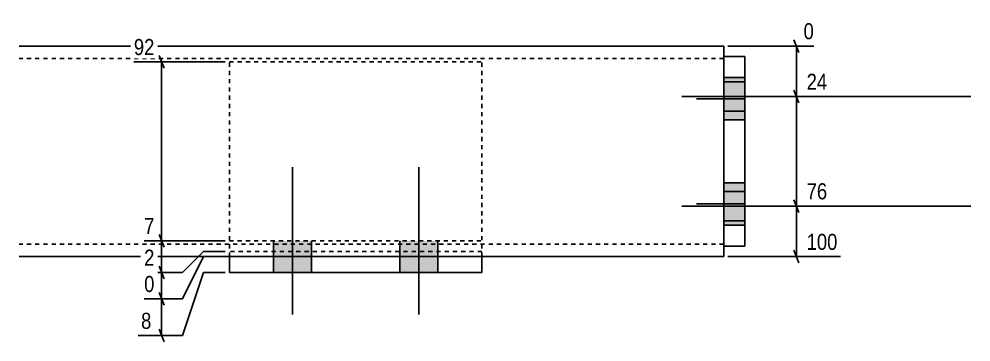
# Model space of a CAD drawing. Header units: millimetres. Extents: x -80 to 34240, y 3 to 819.
# Drawn here: x 10057.8 to 10510.3, y 4.8 to 158.1 of the extents above; entities that cross this region are included whole.
import ezdxf

# ---------------------------------------------------------------- set-up
doc = ezdxf.new("R2010")
doc.units = ezdxf.units.MM
doc.linetypes.add('DXK_LINE_DOT2', pattern=[3.9198, 1.9599, -1.9599])
doc.layers.add('MÅLSÆTNING', color=7, linetype='Continuous')
doc.layers.add('STÅL', color=7, linetype='Continuous')
doc.styles.add('Arial Narrow', font='ARIALN.TTF', dxfattribs={"height": 0.2})

msp = doc.modelspace()

# ---------------------------------------------------------------- hatches: boundary and pattern name
at = {"layer": 'STÅL', "linetype": 'Continuous'}
for points in [[(10402.76, 110.3), (10402.76, 130.3), (10392.76, 130.3), (10392.76, 110.3)], [(10392.76, 128.3), (10392.76, 114.3), (10402.76, 114.3), (10402.76, 128.3)], [(10392.76, 128.3), (10392.76, 114.3), (10402.76, 114.3), (10402.76, 128.3)], [(10402.76, 60.3), (10402.76, 80.3), (10392.76, 80.3), (10392.76, 60.3)], [(10392.76, 76.3), (10392.76, 62.3), (10402.76, 62.3), (10402.76, 76.3)], [(10392.76, 76.3), (10392.76, 62.3), (10402.76, 62.3), (10402.76, 76.3)], [(10196.77, 52.8), (10178.77, 52.8), (10178.77, 47.8), (10196.77, 47.8)], [(10256.77, 52.8), (10238.77, 52.8), (10238.77, 47.8), (10256.77, 47.8)], [(10196.77, 47.8), (10178.77, 47.8), (10178.77, 37.8), (10196.77, 37.8)], [(10256.77, 47.8), (10238.77, 47.8), (10238.77, 37.8), (10256.77, 37.8)]]:
    msp.add_hatch(color=96, dxfattribs=at).paths.add_polyline_path(points)

# ---------------------------------------------------------------- linework, layer by layer
at = {"layer": 'MÅLSÆTNING', "color": 7, "linetype": 'Continuous'}
for p, q in [((10394.76, 145.3), (10435.57, 145.3)), ((10426.1, 148.3), (10428.5, 142.3)), ((10427.3, 121.3), (10427.3, 145.3)), ((10126.71, 134.8), (10124.31, 140.8)), ((10155.77, 137.8), (10112.36, 137.8)), ((10428.5, 118.3), (10426.1, 124.3)), ((10428.5, 118.3), (10426.1, 124.3)), ((10394.76, 121.3), (10443.36, 121.3)), ((10394.76, 121.3), (10443.36, 121.3)), ((10427.3, 69.3), (10427.3, 121.3)), ((10394.76, 69.3), (10443.36, 69.3)), ((10394.76, 69.3), (10443.36, 69.3)), ((10426.1, 72.3), (10428.5, 66.3)), ((10426.1, 72.3), (10428.5, 66.3)), ((10427.3, 45.3), (10427.3, 69.3)), ((10124.31, 55.8), (10126.71, 49.8)), ((10155.77, 52.8), (10117.24, 52.8)), ((10125.51, 37.8), (10125.51, 52.8)), ((10135.51, 37.8), (10145.51, 47.8)), ((10135.51, 37.8), (10145.51, 47.8)), ((10135.51, 25.3), (10145.51, 45.3)), ((10135.51, 25.3), (10145.51, 45.3)), ((10145.51, 47.8), (10155.77, 47.8)), ((10145.51, 47.8), (10155.77, 47.8)), ((10145.51, 45.3), (10155.77, 45.3)), ((10145.51, 45.3), (10155.77, 45.3)), ((10394.76, 45.3), (10448.24, 45.3)), ((10428.5, 42.3), (10426.1, 48.3)), ((10126.71, 34.8), (10124.31, 40.8)), ((10124.31, 40.8), (10126.71, 34.8)), ((10117.24, 37.8), (10135.51, 37.8)), ((10117.24, 37.8), (10135.51, 37.8)), ((10125.51, 25.3), (10125.51, 37.8)), ((10135.51, 7.8), (10145.51, 37.8)), ((10145.51, 37.8), (10155.77, 37.8)), ((10126.71, 22.3), (10124.31, 28.3)), ((10124.31, 28.3), (10126.71, 22.3)), ((10117.24, 25.3), (10135.51, 25.3)), ((10117.24, 25.3), (10135.51, 25.3)), ((10125.51, 7.8), (10125.51, 25.3)), ((10126.71, 4.8), (10124.31, 10.8)), ((10114.33, 7.8), (10135.51, 7.8))]:
    msp.add_line(p, q, dxfattribs=at)
at = {"layer": 'STÅL', "color": 2, "linetype": 'Continuous'}
for p, q in [((10392.76, 145.3), (10057.77, 145.3)), ((10392.76, 145.3), (10392.76, 144.39)), ((10392.76, 144.39), (10392.76, 140.3)), ((10392.76, 140.3), (10392.76, 50.3)), ((10392.76, 140.3), (10402.76, 140.3)), ((10402.76, 140.3), (10402.76, 50.3)), ((10392.76, 50.3), (10402.76, 50.3)), ((10392.76, 45.3), (10392.76, 50.3)), ((10057.77, 45.3), (10392.76, 45.3)), ((10157.77, 37.8), (10157.77, 45.3)), ((10277.77, 37.8), (10277.77, 45.3)), ((10277.77, 37.8), (10157.77, 37.8))]:
    msp.add_line(p, q, dxfattribs=at)
at = {"layer": 'STÅL', "color": 7, "linetype": 'DXK_LINE_DOT2'}
for p, q in [((10392.76, 140.3), (10392.76, 133.3)), ((10392.76, 139.3), (10057.77, 139.3)), ((10157.77, 45.3), (10157.77, 137.8)), ((10157.77, 137.8), (10277.77, 137.8)), ((10277.77, 45.3), (10277.77, 137.8)), ((10392.76, 50.3), (10392.76, 133.3)), ((10392.76, 51.3), (10057.77, 51.3)), ((10157.77, 52.8), (10277.77, 52.8)), ((10277.77, 47.8), (10157.77, 47.8))]:
    msp.add_line(p, q, dxfattribs=at)
at = {"layer": 'STÅL', "color": 96, "linetype": 'Continuous'}
for p, q in [((10392.76, 130.3), (10402.76, 130.3)), ((10402.76, 128.3), (10392.76, 128.3)), ((10402.76, 128.3), (10392.76, 128.3)), ((10510.26, 121.3), (10372.76, 121.3)), ((10510.26, 121.3), (10372.76, 121.3)), ((10379.76, 120.3), (10402.76, 120.3)), ((10402.76, 114.3), (10392.76, 114.3)), ((10402.76, 114.3), (10392.76, 114.3)), ((10392.76, 110.3), (10402.76, 110.3)), ((10187.77, 17.8), (10187.77, 87.8)), ((10247.77, 17.8), (10247.77, 87.8)), ((10392.76, 80.3), (10402.76, 80.3)), ((10402.76, 76.3), (10392.76, 76.3)), ((10402.76, 76.3), (10392.76, 76.3)), ((10510.26, 69.3), (10372.76, 69.3)), ((10510.26, 69.3), (10372.76, 69.3)), ((10379.76, 70.3), (10402.76, 70.3)), ((10402.76, 62.3), (10392.76, 62.3)), ((10402.76, 62.3), (10392.76, 62.3)), ((10392.76, 60.3), (10402.76, 60.3)), ((10178.77, 47.8), (10178.77, 52.8)), ((10196.77, 47.8), (10196.77, 52.8)), ((10238.77, 47.8), (10238.77, 52.8)), ((10256.77, 47.8), (10256.77, 52.8)), ((10178.77, 37.8), (10178.77, 47.8)), ((10196.77, 37.8), (10196.77, 47.8)), ((10238.77, 37.8), (10238.77, 47.8)), ((10256.77, 37.8), (10256.77, 47.8))]:
    msp.add_line(p, q, dxfattribs=at)

# ---------------------------------------------------------------- next in the draw order: wipeouts: each hides what was drawn before it
at = {"color": 0, "linetype": 'Continuous'}
for points in [[(10437.17, 146.9), (10437.17, 158.1), (10429.1, 158.1), (10429.1, 146.9)], [(10443.51, 122.9), (10443.51, 134.1), (10430.56, 134.1), (10430.56, 122.9)], [(10443.51, 70.9), (10443.51, 82.1), (10430.56, 82.1), (10430.56, 70.9)], [(10123.71, 54.4), (10123.71, 65.6), (10115.64, 65.6), (10115.64, 54.4)], [(10448.38, 46.9), (10448.38, 58.1), (10430.56, 58.1), (10430.56, 46.9)], [(10123.71, 39.4), (10123.71, 50.6), (10115.64, 50.6), (10115.64, 39.4)], [(10122.26, 9.4), (10122.26, 20.6), (10114.18, 20.6), (10114.18, 9.4)]]:
    msp.add_wipeout(points, dxfattribs=at).dxf.layer = 'MÅLSÆTNING'

# ---------------------------------------------------------------- next in the draw order: linework, layer by layer
at = {"layer": 'MÅLSÆTNING', "color": 7, "linetype": 'Continuous'}
for p, q in [((10125.51, 52.8), (10125.51, 137.8)), ((10124.31, 55.8), (10126.71, 49.8)), ((10155.77, 52.8), (10117.24, 52.8))]:
    msp.add_line(p, q, dxfattribs=at)

# ---------------------------------------------------------------- next in the draw order: texts
at = {"layer": 'MÅLSÆTNING', "color": 3, "linetype": 'Continuous', "style": 'Arial Narrow'}
for s, height, p in [('0', 7.64, (10430.7, 148.5)), ('24', 7.635, (10432.16, 124.5)), ('76', 7.635, (10432.16, 72.5)), ('7', 7.64, (10117.24, 56)), ('100', 7.635, (10432.16, 48.5)), ('2', 7.64, (10117.24, 41)), ('8', 7.64, (10115.78, 11))]:
    msp.add_text(s, height=height, dxfattribs=at).set_placement(p)

# ---------------------------------------------------------------- next in the draw order: wipeouts: each hides what was drawn before it
at = {"color": 0, "linetype": 'Continuous'}
msp.add_wipeout([(10123.71, 26.9), (10123.71, 38.1), (10115.64, 38.1), (10115.64, 26.9)], dxfattribs=at).dxf.layer = 'MÅLSÆTNING'

# ---------------------------------------------------------------- next in the draw order: texts
at = {"layer": 'MÅLSÆTNING', "color": 3, "linetype": 'Continuous', "style": 'Arial Narrow'}
msp.add_text('0', height=7.64, dxfattribs=at).set_placement((10117.24, 28.5))

# ---------------------------------------------------------------- next in the draw order: wipeouts: each hides what was drawn before it
at = {"color": 0, "linetype": 'Continuous'}
msp.add_wipeout([(10123.71, 139.4), (10123.71, 150.6), (10110.76, 150.6), (10110.76, 139.4)], dxfattribs=at).dxf.layer = 'MÅLSÆTNING'

# ---------------------------------------------------------------- next in the draw order: texts
at = {"layer": 'MÅLSÆTNING', "color": 3, "linetype": 'Continuous', "style": 'Arial Narrow'}
msp.add_text('92', height=7.635, dxfattribs=at).set_placement((10112.36, 141))

doc.saveas('drawing.dxf')
